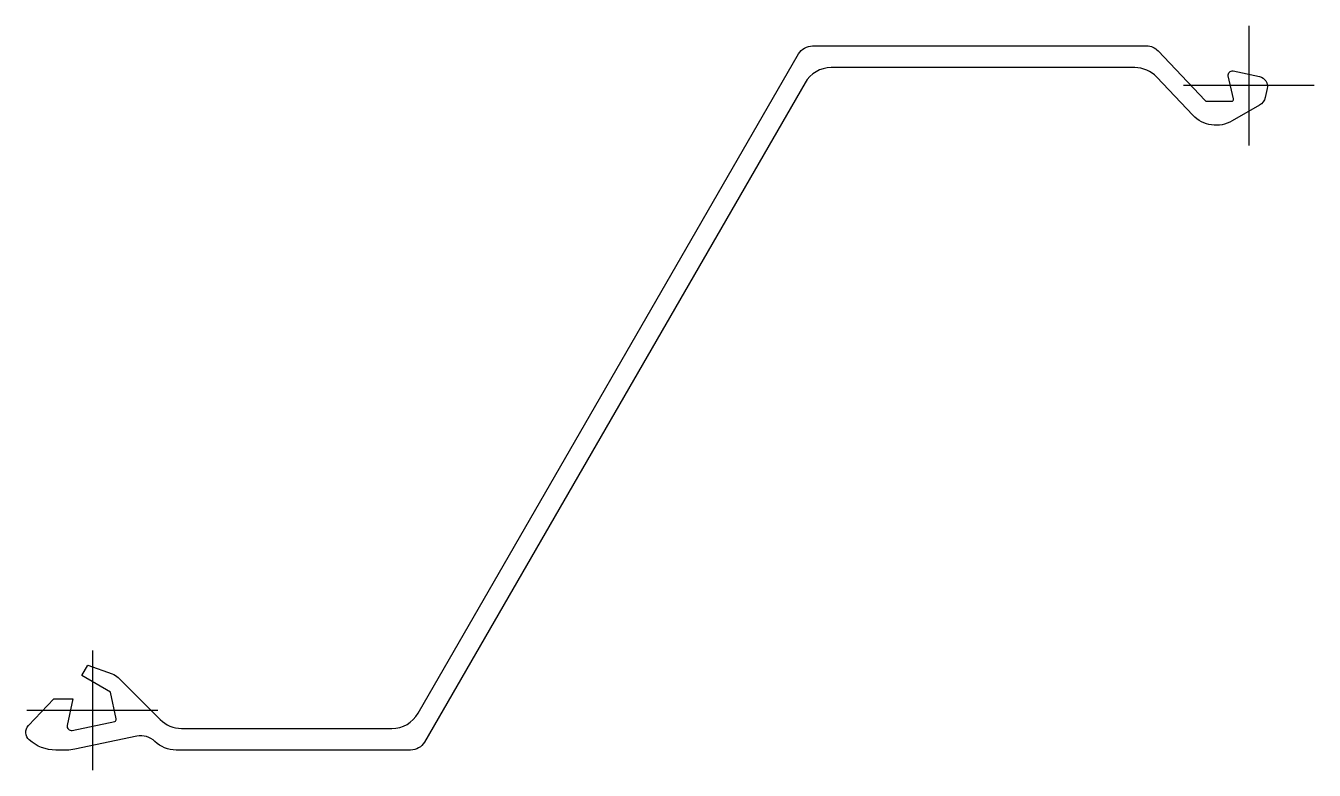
# Model space of a CAD drawing. Header units: millimetres. Extents: x -33 to 607, y -30 to 340.
import ezdxf

# ---------------------------------------------------------------- set-up
doc = ezdxf.new("R2010")
doc.units = ezdxf.units.MM
doc.header["$LTSCALE"] = 0.2

msp = doc.modelspace()

# ---------------------------------------------------------------- linework, layer by layer
at = {"flags": 128}
msp.add_lwpolyline([(22.08, -12.82), (-8.66, -19.3, -0.05194), (-12.78, -19.73), (-18.12, -19.73, -0.183934), (-31.42, -14.66, -0.42335), (-31.73, -7.49), (-19.2, 5.77), (-9.7, 5.77), (-12.48, -7.53, 0.541028), (-10.11, -9.9), (11.12, -5.43, 0.414082), (11.89, -4.25), (9.1, 9.07), (-5.3, 17.37), (-2.3, 22.57), (9.92, 18.18, -0.11047), (12.87, 16.31), (33.71, -4.53, 0.198912), (44.31, -8.93), (148.97, -8.93, 0.267949), (161.96, -1.43), (351.16, 326.27, -0.267949), (358.09, 330.27), (524.11, 330.27, -0.205961), (529.92, 327.78), (553.3, 303.09, 0.205962), (554.03, 302.77), (566.35, 302.77, 0.480025), (567.33, 303.99), (564.78, 315.43, -0.546405), (567.15, 317.83), (580.29, 315.02, -0.41567), (584.13, 309.07), (583.17, 304.67, -0.21161), (580.29, 300.75), (566.72, 292.95, -0.346453), (547.14, 295.82), (529.17, 314.79, 0.205965), (518.28, 319.47), (367.33, 319.47, 0.267949), (354.34, 311.97), (165.14, -15.73, -0.267949), (158.21, -19.73), (41.6, -19.73, -0.196054), (31.12, -15.45, 0.249997)], format="xyb", close=True, dxfattribs=at)
at = {"layer": 'DEFPOINTS'}
for p, q in [((575, 340.27), (575, 280.82)), ((607.5, 310.55), (542.5, 310.55)), ((0, 29.73), (0, -29.73)), ((32.5, 0), (-32.5, 0))]:
    msp.add_line(p, q, dxfattribs=at)

doc.saveas('drawing.dxf')
